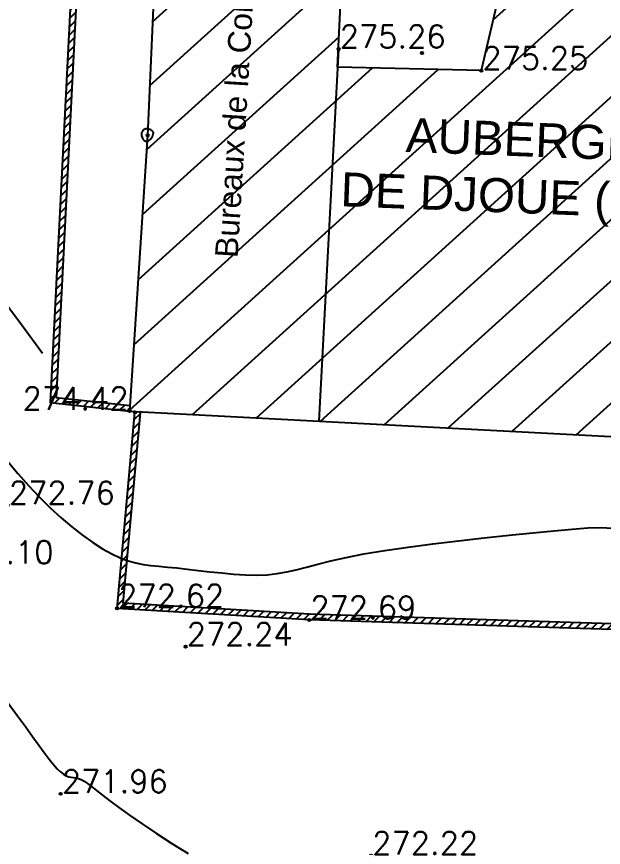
# Model space of a CAD drawing. Extents: x 524954 to 526204, y 9523489 to 9524010.
# Drawn here: x 525438.44 to 525464.29, y 9523582.74 to 9523619.31 of the extents above; entities that cross this region are included whole.
import ezdxf
from ezdxf.enums import TextEntityAlignment as Align

# ---------------------------------------------------------------- set-up
doc = ezdxf.new("R2010")
doc.units = 0
doc.header["$PDMODE"] = 33
doc.header["$PDSIZE"] = 0.1
doc.linetypes.add('CACHE2', pattern=[4.7625, 3.175, -1.5875])
for name, color, linetype in [('Bati', 6, 'Continuous'), ('Bati_H', 1, 'Continuous'), ('Cloture', 7, 'Continuous'), ('CN_01_00', 3, 'Continuous'), ('CN_02_00', 4, 'Continuous'), ('Murs', 1, 'Continuous'), ('TopoAlt', 3, 'Continuous'), ('TOPOJIS', 7, 'Continuous'), ('Toponomie', 7, 'CACHE2')]:
    doc.layers.add(name, color=color, linetype=linetype)
doc.styles.add('Simplex 1.0', font='Simplex.shx', dxfattribs={"width": 0.99, "height": 1})
doc.styles.get("Standard").update_dxf_attribs({"font": 'arial.ttf'})
pattern_1 = [(45, (0, 0), (-0.1767766952966, 0.1767766952966), [])]

# ---------------------------------------------------------------- blocks, each defined once
blk = doc.blocks.new('TCPOINT M')
at = {"color": 0}
blk.add_point((0, 0), dxfattribs=at)
at = {"layer": 'TopoAlt', "style": 'Simplex 1.0', "width": 0.99}
blk.add_attdef('ALT', (0.15, 0.15), '', height=1, dxfattribs=at)

msp = doc.modelspace()

# ---------------------------------------------------------------- hatches: boundary and pattern name
at = {"layer": 'Bati_H'}
h = msp.add_hatch(dxfattribs=at)
h.set_pattern_fill('_U', color=256, scale=2, angle=222.0999, style=0, pattern_type=0)
h.set_pattern_definition([(222.09989299, (0, 0), (1.3408504664, -1.4839541862), [])])
h.paths.add_polyline_path([(525468.523, 9523600.62), (525468.496, 9523607.652), (525473.283, 9523607.546), (525472.811, 9523597.929), (525483.353, 9523597.395), (525483.341, 9523597.395), (525485.526, 9523640.514), (525477.327, 9523640.929), (525476.088, 9523616.723), (525469.369, 9523617.103), (525469.292, 9523618.486), (525469.191, 9523619.302), (525468.865, 9523620.379), (525468.289, 9523621.142), (525467.455, 9523621.804), (525466.294, 9523622.243), (525464.462, 9523622.564), (525462.852, 9523622.467), (525461.309, 9523621.851), (525460.274, 9523621.007), (525459.585, 9523619.812), (525458.908, 9523616.933), (525452.581, 9523617.089), (525453.404, 9523634.085), (525445.11, 9523634.572), (525444.21, 9523614.079), (525443.42, 9523601.948)])
at = {"layer": 'Murs'}
h = msp.add_hatch(dxfattribs=at)
h.set_pattern_fill('_U', color=256, scale=0.25, angle=45, style=0, pattern_type=0)
h.set_pattern_definition(pattern_1)
h.paths.add_polyline_path([(525445.11, 9523634.572), (525444.048, 9523634.733), (525442.317, 9523634.093), (525441.758, 9523633.162), (525441.075, 9523625.16), (525439.915, 9523602.326), (525443.42, 9523601.948), (525443.447, 9523602.197), (525440.176, 9523602.549), (525441.324, 9523625.143), (525442.002, 9523633.083), (525442.486, 9523633.889), (525444.074, 9523634.476), (525445.073, 9523634.325)])
h = msp.add_hatch(dxfattribs=at)
h.set_pattern_fill('_U', color=256, scale=0.25, angle=45, style=0, pattern_type=0)
h.set_pattern_definition(pattern_1)
h.paths.add_polyline_path([(525471.551, 9523592.114), (525451.327, 9523592.751), (525442.866, 9523593.259), (525443.654, 9523601.886), (525443.903, 9523601.864), (525443.139, 9523593.493), (525451.339, 9523593.001), (525471.559, 9523592.364)])

# ---------------------------------------------------------------- linework, layer by layer
at = {"layer": 'Bati', "flags": 128}
for points in [[(525464.462, 9523622.564), (525462.852, 9523622.467), (525461.309, 9523621.851), (525460.274, 9523621.007), (525459.585, 9523619.812), (525458.908, 9523616.933), (525452.581, 9523617.089), (525453.404, 9523634.085), (525445.11, 9523634.572), (525444.21, 9523614.079), (525443.42, 9523601.948), (525468.523, 9523600.62)], [(525452.623, 9523617.88), (525451.757, 9523601.507)]]:
    msp.add_lwpolyline(points, dxfattribs=at)
at = {"layer": 'Cloture', "flags": 128}
for points in [[(525445.11, 9523634.572), (525444.048, 9523634.733), (525442.317, 9523634.093), (525441.758, 9523633.162), (525441.075, 9523625.16), (525439.915, 9523602.326), (525443.42, 9523601.948)], [(525445.073, 9523634.325), (525444.074, 9523634.476), (525442.486, 9523633.889), (525442.002, 9523633.083), (525441.324, 9523625.143), (525440.176, 9523602.549), (525443.447, 9523602.197)], [(525471.551, 9523592.114), (525451.327, 9523592.751), (525442.866, 9523593.259), (525443.654, 9523601.886)], [(525471.559, 9523592.364), (525451.339, 9523593.001), (525443.139, 9523593.493), (525443.903, 9523601.864)]]:
    msp.add_lwpolyline(points, dxfattribs=at)
at = {"layer": 'CN_01_00', "elevation": 277, "flags": 128}
msp.add_lwpolyline([(525444.454, 9523614.235), (525444.431, 9523614.272), (525444.397, 9523614.302), (525444.357, 9523614.326), (525444.311, 9523614.344), (525444.263, 9523614.357), (525444.216, 9523614.364), (525444.171, 9523614.366), (525444.131, 9523614.363), (525444.097, 9523614.356), (525444.066, 9523614.345), (525444.04, 9523614.33), (525444.018, 9523614.312), (525443.999, 9523614.292), (525443.982, 9523614.269), (525443.969, 9523614.244), (525443.958, 9523614.217), (525443.949, 9523614.19), (525443.943, 9523614.16), (525443.94, 9523614.13), (525443.94, 9523614.098), (525443.944, 9523614.064), (525443.952, 9523614.029), (525443.965, 9523613.993), (525443.982, 9523613.956), (525444.004, 9523613.919), (525444.029, 9523613.886), (525444.059, 9523613.856), (525444.093, 9523613.834), (525444.129, 9523613.82), (525444.169, 9523613.816), (525444.212, 9523613.825), (525444.258, 9523613.848), (525444.303, 9523613.883), (525444.347, 9523613.927), (525444.388, 9523613.978), (525444.422, 9523614.032), (525444.448, 9523614.088), (525444.463, 9523614.142), (525444.466, 9523614.192), (525444.454, 9523614.235)], close=True, dxfattribs=at)
at = {"layer": 'CN_01_00', "elevation": 273, "flags": 128}
msp.add_lwpolyline([(525438.05, 9523599.731), (525438.504, 9523599.19), (525438.966, 9523598.666), (525439.438, 9523598.165), (525439.919, 9523597.694), (525440.4, 9523597.254), (525440.878, 9523596.85), (525441.346, 9523596.485), (525441.797, 9523596.163), (525442.228, 9523595.887), (525442.631, 9523595.66), (525443.003, 9523595.485), (525443.353, 9523595.354), (525443.688, 9523595.26), (525444.02, 9523595.194), (525444.357, 9523595.148), (525444.709, 9523595.112), (525445.087, 9523595.08), (525445.499, 9523595.042), (525445.953, 9523594.993), (525446.44, 9523594.935), (525446.951, 9523594.875), (525447.474, 9523594.819), (525448, 9523594.772), (525448.517, 9523594.74), (525449.016, 9523594.729), (525449.485, 9523594.744), (525449.92, 9523594.79), (525450.338, 9523594.864), (525450.761, 9523594.962), (525451.212, 9523595.08), (525451.713, 9523595.212), (525452.286, 9523595.356), (525452.955, 9523595.507), (525453.742, 9523595.659), (525454.66, 9523595.811), (525455.683, 9523595.959), (525456.778, 9523596.101), (525457.91, 9523596.237), (525459.043, 9523596.364), (525460.144, 9523596.481), (525461.179, 9523596.586), (525462.111, 9523596.677), (525462.917, 9523596.752), (525463.604, 9523596.801), (525464.19, 9523596.817), (525464.693, 9523596.789)], dxfattribs=at)
at = {"layer": 'CN_02_00', "flags": 128}
for points, elevation in [([(525435.512, 9523619.363), (525435.257, 9523618.586), (525435.044, 9523617.738), (525434.88, 9523616.835), (525434.774, 9523615.894), (525434.731, 9523614.929), (525434.76, 9523613.957), (525434.867, 9523612.992), (525435.06, 9523612.052), (525435.342, 9523611.148), (525435.702, 9523610.282), (525436.124, 9523609.451), (525436.594, 9523608.654), (525437.096, 9523607.888), (525437.617, 9523607.152), (525438.14, 9523606.444), (525438.65, 9523605.761), (525439.136, 9523605.103), (525439.581, 9523604.491)], 274), ([(525438.08, 9523589.068), (525438.475, 9523588.537), (525438.828, 9523588.055), (525439.141, 9523587.625), (525439.417, 9523587.245), (525439.66, 9523586.914), (525439.873, 9523586.631), (525440.061, 9523586.396), (525440.227, 9523586.206), (525440.374, 9523586.062), (525440.506, 9523585.96), (525440.626, 9523585.893), (525440.738, 9523585.853), (525440.844, 9523585.829), (525440.949, 9523585.814), (525441.054, 9523585.798), (525441.164, 9523585.772), (525441.282, 9523585.727), (525441.411, 9523585.656), (525441.56, 9523585.554), (525441.739, 9523585.419), (525441.957, 9523585.249), (525442.225, 9523585.04), (525442.55, 9523584.79), (525442.944, 9523584.497), (525443.416, 9523584.157), (525443.971, 9523583.771), (525444.596, 9523583.351), (525445.277, 9523582.912), (525445.996, 9523582.469)], 272)]:
    msp.add_lwpolyline(points, dxfattribs=dict(at, elevation=elevation))

# ---------------------------------------------------------------- block references
at = {"layer": 'TOPOJIS'}
ref = msp.add_blockref('TCPOINT M', (525452.623, 9523617.88, 275.26), dxfattribs=at)
ref.add_attrib('ALT', '275.26', (525452.673, 9523617.93, 275.26), dxfattribs={"layer": 'TopoAlt', "height": 1, "style": 'Simplex 1.0', "width": 0.99})
ref = msp.add_blockref('TCPOINT M', (525458.908, 9523616.933, 275.25), dxfattribs=at)
ref.add_attrib('ALT', '275.25', (525458.958, 9523616.983, 275.25), dxfattribs={"layer": 'TopoAlt', "height": 1, "style": 'Simplex 1.0', "width": 0.99})
for p in [(525456.302, 9523617.707, 275.25), (525444.21, 9523614.079), (525443.654, 9523601.886)]:
    msp.add_blockref('TCPOINT M', p, dxfattribs=at)
ref = msp.add_blockref('TCPOINT M', (525443.42, 9523601.948, 274.42), dxfattribs=at)
ref.add_attrib('ALT', '274.42', dxfattribs={"layer": 'TopoAlt', "height": 1, "style": 'Simplex 1.0', "width": 0.99}).set_placement((525443.37, 9523601.998, 274.42), align=Align.RIGHT)
ref = msp.add_blockref('TCPOINT M', (525438.049, 9523597.799, 272.76), dxfattribs=at)
ref.add_attrib('ALT', '272.76', (525438.099, 9523597.849, 272.76), dxfattribs={"layer": 'TopoAlt', "height": 1, "style": 'Simplex 1.0', "width": 0.99})
ref = msp.add_blockref('TCPOINT M', (525435.35, 9523595.183, 272.1), dxfattribs=at)
ref.add_attrib('ALT', '272.10', (525435.4, 9523595.233, 272.1), dxfattribs={"layer": 'TopoAlt', "height": 1, "style": 'Simplex 1.0', "width": 0.99})
ref = msp.add_blockref('TCPOINT M', (525442.866, 9523593.259, 272.62), dxfattribs=at)
ref.add_attrib('ALT', '272.62', (525442.916, 9523593.309, 272.62), dxfattribs={"layer": 'TopoAlt', "height": 1, "style": 'Simplex 1.0', "width": 0.99})
ref = msp.add_blockref('TCPOINT M', (525451.327, 9523592.751, 272.69), dxfattribs=at)
ref.add_attrib('ALT', '272.69', (525451.377, 9523592.801, 272.69), dxfattribs={"layer": 'TopoAlt', "height": 1, "style": 'Simplex 1.0', "width": 0.99})
ref = msp.add_blockref('TCPOINT M', (525445.885, 9523591.573, 272.24), dxfattribs=at)
ref.add_attrib('ALT', '272.24', (525445.935, 9523591.623, 272.24), dxfattribs={"layer": 'TopoAlt', "height": 1, "style": 'Simplex 1.0', "width": 0.99})
ref = msp.add_blockref('TCPOINT M', (525440.382, 9523585.098, 271.96), dxfattribs=at)
ref.add_attrib('ALT', '271.96', (525440.432, 9523585.148, 271.96), dxfattribs={"layer": 'TopoAlt', "height": 1, "style": 'Simplex 1.0', "width": 0.99})
ref = msp.add_blockref('TCPOINT M', (525454.055, 9523582.379, 272.22), dxfattribs=at)
ref.add_attrib('ALT', '272.22', (525454.105, 9523582.429, 272.22), dxfattribs={"layer": 'TopoAlt', "height": 1, "style": 'Simplex 1.0', "width": 0.99})

# ---------------------------------------------------------------- texts
at = {"layer": 'Toponomie', "attachment_point": 1}
for s, insert, char_height, width, rotation in [('\\pi9.5806;Bureaux de la Commisseriat de Police', (525446.595, 9523599.167), 1, 42.68298, 86.5199), ('\\pi3.8203;AUBERGE DE LA JEUNESS\\P\\pi1.0357;DE DJOUE (NON FONCTIONNEL)', (525451.806, 9523615), 1.5, 34.66416, 357.8089)]:
    msp.add_mtext(s, dxfattribs=dict(at, insert=insert, char_height=char_height, width=width, rotation=rotation))

doc.saveas('drawing.dxf')
